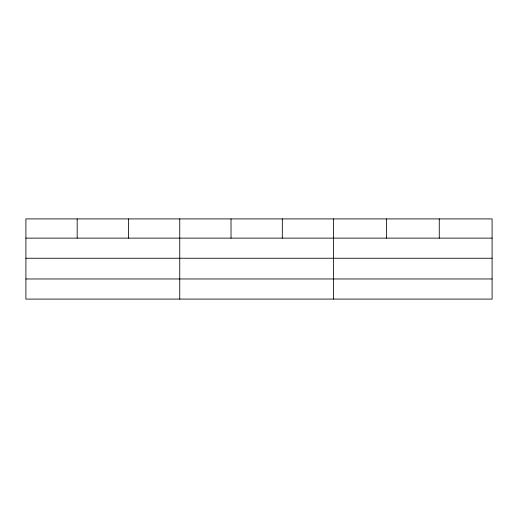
<?xml version="1.0" encoding="UTF-8"?>
<svg xmlns="http://www.w3.org/2000/svg" width="518" height="518" viewBox="0 0 518 518"><rect width="100%" height="100%" fill="white"/><g stroke="black" fill="none" stroke-linecap="round" stroke-linejoin="round"><path stroke-width="0.78" d="M492.1 258.242L492.1 218.913L25.9 218.913L25.9 299.087L492.1 299.087L492.1 258.242L25.9 258.242M25.9 238.125L492.1 238.125M25.9 278.969L492.1 278.969M439.264 218.913L439.264 238.125M386.428 218.913L386.428 238.125M333.592 218.913L333.592 299.087M282.31 218.913L282.31 238.125M231.028 218.913L231.028 238.125M179.746 218.913L179.746 299.087M128.464 218.913L128.464 238.125M77.182 218.913L77.182 238.125"/></g></svg>
